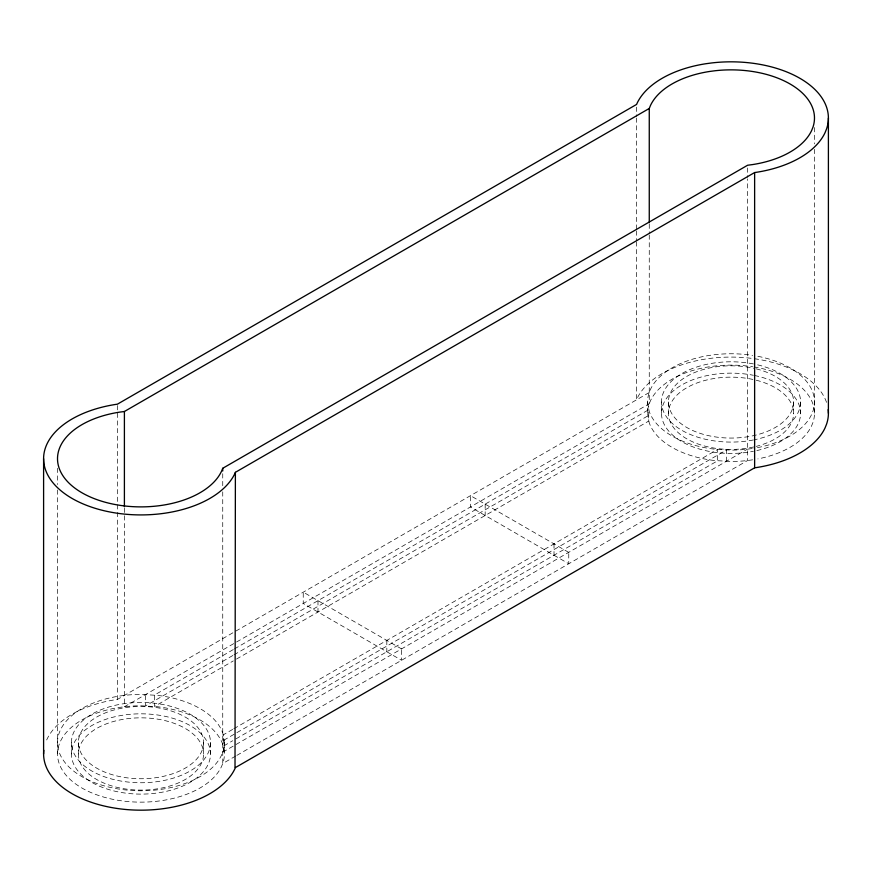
<?xml version="1.0" encoding="UTF-8"?>
<svg xmlns="http://www.w3.org/2000/svg" width="872" height="872" viewBox="0 0 872 872"><rect width="100%" height="100%" fill="white"/><g stroke="black" fill="none" stroke-linecap="round" stroke-linejoin="round"><path stroke-width="0.65" stroke-dasharray="4.36 3.27" d="M649.193 392.531L117.371 699.453L115.769 699.671A97.37 56.211 0 0 0 45.911 741.799M233.271 649.575L154.431 695.093L154.431 706.44L233.271 660.932M234.448 648.899L648.724 409.709L648.724 421.067L234.448 660.246M232.868 655.482L145.58 705.873L145.58 694.515M234.045 654.807L647.743 415.955L647.591 401.938A83.45 48.178 0 0 1 709.437 355.395L714.757 354.686A83.45 48.178 0 0 1 752.634 355.395M232.682 729.395L223.276 734.834L223.276 746.192L232.682 740.753M233.86 728.72L717.569 449.451L717.569 460.808L233.86 740.077M222.742 752.176L747.315 449.189M235.713 756.035L222.742 763.534L222.742 491.405M236.857 755.381L747.598 460.503L747.598 178.858M752.634 459.827L747.315 460.547A83.45 48.178 0 0 1 731.03 461.473L714.757 460.547A83.45 48.178 0 0 1 649.193 422.691L647.591 413.295A83.45 48.178 0 0 1 649.193 403.889L650.436 400.826A83.45 48.178 0 0 1 709.437 366.752L714.757 366.033A83.45 48.178 0 0 1 752.634 366.752M647.591 401.938L649.193 411.333A83.45 48.178 0 0 0 714.757 449.189L731.03 450.115A83.45 48.178 0 0 0 752.634 448.47M224.409 742.606L222.807 733.21A83.45 48.178 0 0 0 157.243 695.355L140.97 694.428A83.45 48.178 0 0 0 124.685 695.355L119.366 696.074A83.45 48.178 0 0 0 81.957 776.679A83.45 48.178 0 0 0 221.564 755.076L222.807 752.013A83.45 48.178 0 0 0 224.409 742.606L224.409 753.964A83.45 48.178 0 0 1 222.807 763.36L221.564 766.433A83.45 48.178 0 0 1 81.957 788.037A83.45 48.178 0 0 1 119.366 707.432L124.685 706.712A83.45 48.178 0 0 1 140.97 705.786L157.243 706.712A83.45 48.178 0 0 1 222.807 744.568L224.409 753.964M814.481 127.563L814.481 143.891M814.481 149.33L814.481 413.295M800.572 401.938L800.572 413.295A69.542 40.145 0 0 1 754.465 451.097M793.618 401.938L793.618 413.295A62.588 36.133 0 0 1 756.242 446.366M747.598 167.969L747.598 177.496M726.42 461.386L726.42 450.028L224.257 739.947L224.257 751.293M668.453 401.938L668.453 413.295M753.386 363.918A69.542 40.145 0 0 0 661.499 401.938L661.499 413.295A69.542 40.145 0 0 0 753.386 451.304M649.259 224.126L649.259 233.652M649.259 235.004L649.259 403.725L124.402 706.756L124.402 508.103M636.615 107.136L636.615 116.663M636.615 118.025L636.615 229.587M636.615 230.949L636.615 240.476M636.615 241.838L636.615 399.67L636.985 398.744A97.37 56.211 0 0 1 705.84 358.992L712.043 358.163A97.37 56.211 0 0 1 827.266 404.739M554.014 543.877L554.014 555.235M485.17 504.136L485.17 515.494M386.83 640.408L386.83 651.766M317.986 600.666L317.986 612.013M222.742 473.714L222.742 485.966M210.501 742.606A69.542 40.145 0 0 1 106.199 777.377A69.542 40.145 0 0 1 106.199 707.835A69.542 40.145 0 0 1 210.501 742.606L210.501 753.964A69.542 40.145 0 0 1 106.199 788.735A69.542 40.145 0 0 1 106.199 719.193A69.542 40.145 0 0 1 210.501 753.964M203.547 742.606A62.588 36.133 0 0 1 109.676 773.9A62.588 36.133 0 0 1 109.676 711.312A62.588 36.133 0 0 1 203.547 742.606L203.547 753.964A62.588 36.133 0 0 1 109.676 785.258A62.588 36.133 0 0 1 109.676 722.67A62.588 36.133 0 0 1 203.547 753.964M117.371 405.556L117.371 699.453M78.382 742.606L78.382 753.964M71.428 742.606L71.428 753.964M57.519 468.231L57.519 484.56M57.519 489.999L57.519 753.964M753.953 366.959A83.45 48.178 0 0 1 812.878 422.691L811.636 425.765A83.45 48.178 0 0 1 757.855 458.912M757.855 356.31A83.45 48.178 0 0 1 812.878 411.333L811.636 414.407A83.45 48.178 0 0 1 753.953 448.263M754.465 375.483A69.542 40.145 0 0 1 800.572 413.295M661.499 413.295A69.542 40.145 0 0 1 753.386 375.276M756.242 380.214A62.588 36.133 0 0 1 793.618 413.295M753.724 446.965A62.588 36.133 0 0 1 668.453 412.892A62.588 36.133 0 0 1 754.989 379.909M756.242 368.856A62.588 36.133 0 0 1 768.777 430.757A62.588 36.133 0 0 1 669.042 406.908A62.588 36.133 0 0 1 753.724 368.257M757.648 364.845A69.542 40.145 0 0 1 800.551 402.918A69.542 40.145 0 0 1 754.465 439.739M753.386 439.957A69.542 40.145 0 0 1 661.499 401.938M568.762 552.401L470.422 495.623L470.422 506.981L568.762 563.759L568.762 552.401M401.578 648.921L303.238 592.143L303.238 603.5L401.578 660.278L401.578 648.921"/><path stroke-width="1.31" d="M222.742 468.275L221.564 471.174A83.45 48.178 0 0 1 81.957 492.778A83.45 48.178 0 0 1 119.366 412.173L124.402 411.497L649.259 108.466L650.436 105.567A83.45 48.178 0 0 1 709.437 71.493L714.757 70.785A83.45 48.178 0 0 1 812.878 127.432L811.636 130.506A83.45 48.178 0 0 1 752.634 164.568L747.598 165.244L222.742 468.275L222.742 471M235.386 472.33L235.015 473.256A97.37 56.211 0 0 1 72.114 498.457A97.37 56.211 0 0 1 115.769 404.412L117.371 404.194L636.615 104.411L636.985 103.485A97.37 56.211 0 0 1 705.84 63.732L712.043 62.904A97.37 56.211 0 0 1 826.525 129.001L825.086 132.588A97.37 56.211 0 0 1 756.231 172.329L754.629 172.547L235.386 472.33L235.015 768.515A97.37 56.211 0 0 1 125.099 809.423A97.37 56.211 0 0 1 43.807 750.291M235.386 767.589L754.629 467.806L756.231 467.588A97.37 56.211 0 0 0 825.086 427.836L826.525 424.261A97.37 56.211 0 0 0 828.193 409.611M828.4 118.036L828.4 413.295M754.629 172.547L754.629 467.806M649.259 108.466L649.259 222.763M124.402 411.497L124.402 506.741M43.6 458.705L43.6 753.964"/></g></svg>
